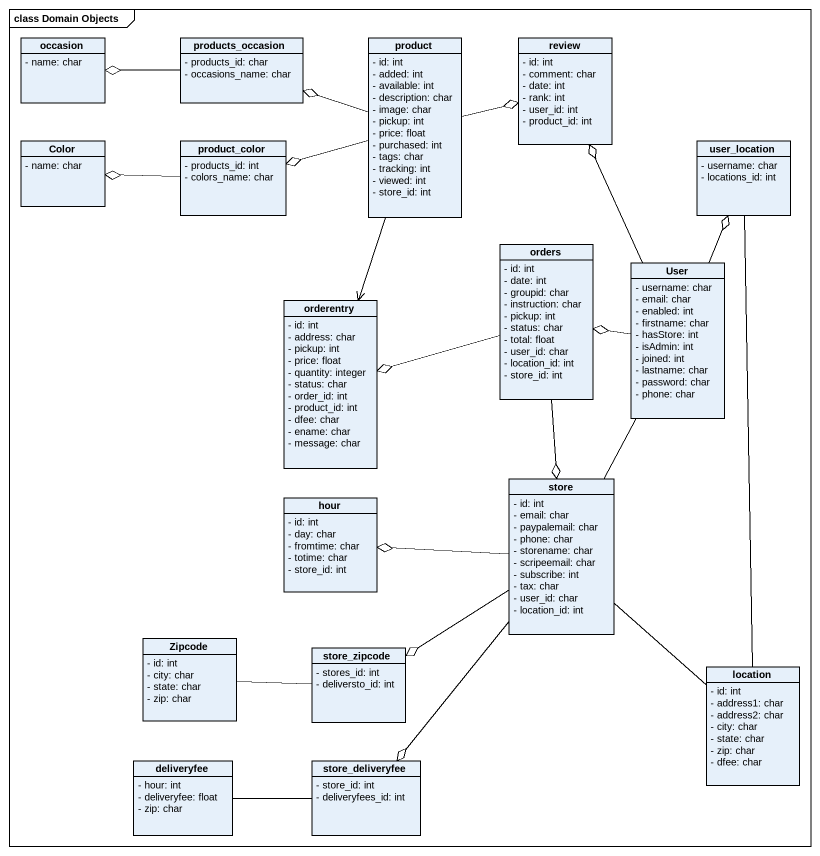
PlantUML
@startuml
mainframe class Domain Objects
hide circle
hide empty members
skinparam classAttributeIconSize 0
class occasion {
  - name: char
}
class products_occasion {
  - products_id: char
  - occasions_name: char
}
class product {
  - id: int
  - added: int
  - available: int
  - description: char
  - image: char
  - pickup: int
  - price: float
  - purchased: int
  - tags: char
  - tracking: int
  - viewed: int
  - store_id: int
}
class review {
  - id: int
  - comment: char
  - date: int
  - rank: int
  - user_id: int
  - product_id: int
}
class Color {
  - name: char
}
class product_color {
  - products_id: int
  - colors_name: char
}
class user_location {
  - username: char
  - locations_id: int
}
class orders {
  - id: int
  - date: int
  - groupid: char
  - instruction: char
  - pickup: int
  - status: char
  - total: float
  - user_id: char
  - location_id: int
  - store_id: int
}
class User {
  - username: char
  - email: char
  - enabled: int
  - firstname: char
  - hasStore: int
  - isAdmin: int
  - joined: int
  - lastname: char
  - password: char
  - phone: char
}
class orderentry {
  - id: int
  - address: char
  - pickup: int
  - price: float
  - quantity: integer
  - status: char
  - order_id: int
  - product_id: int
  - dfee: char
  - ename: char
  - message: char
}
class hour {
  - id: int
  - day: char
  - fromtime: char
  - totime: char
  - store_id: int
}
class store {
  - id: int
  - email: char
  - paypalemail: char
  - phone: char
  - storename: char
  - scripeemail: char
  - subscribe: int
  - tax: char
  - user_id: char
  - location_id: int
}
class Zipcode {
  - id: int
  - city: char
  - state: char
  - zip: char
}
class store_zipcode {
  - stores_id: int
  - deliversto_id: int
}
class location {
  - id: int
  - address1: char
  - address2: char
  - city: char
  - state: char
  - zip: char
  - dfee: char
}
class deliveryfee {
  - hour: int
  - deliveryfee: float
  - zip: char
}
class store_deliveryfee {
  - store_id: int
  - deliveryfees_id: int
}
products_occasion -left-o occasion
product -left-o products_occasion
product -right-o review
product -left-o product_color
product --> orderentry
product_color -left-o Color
user_location -- location
orders -left-o orderentry
orders --o store
User -up-o review
User -up-o user_location
User -left-o orders
User -- store
store -left-o hour
store --o store_zipcode
store -- location
store --o store_deliveryfee
Zipcode -right- store_zipcode
deliveryfee -right- store_deliveryfee
@enduml
